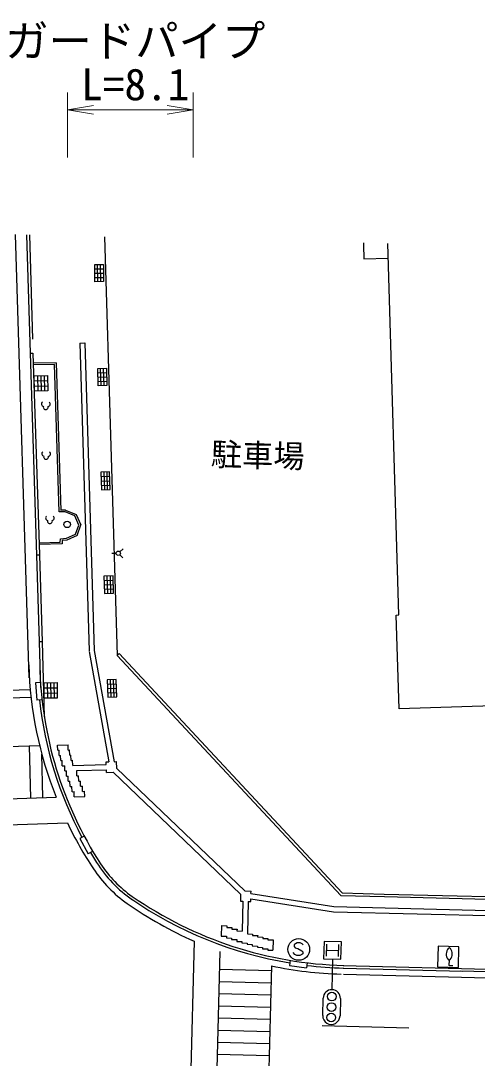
# Model space of a CAD drawing. Units: millimetres, scale not verified. Extents: x 40000 to 680000, y 20000 to 380000.
# Drawn here: x 306324 to 332650, y 287893 to 347650 of the extents above; entities that cross this region are included whole.
import ezdxf
from ezdxf.enums import TextEntityAlignment as Align

# ---------------------------------------------------------------- set-up
doc = ezdxf.new("R2010")
doc.units = ezdxf.units.MM
doc.header["$LTSCALE"] = 1000
doc.linetypes.add('DASHED', pattern=[7.5, 6, -1.5])
for name, color, linetype, lineweight in [('M-BGD', 7, 'Continuous', 25), ('M-BGD-EXST', 7, 'Continuous', 25), ('M-STR-HTXT', 7, 'Continuous', 13), ('M-STR-STRC', 7, 'Continuous', 25)]:
    doc.layers.add(name, color=color, linetype=linetype, lineweight=lineweight)
doc.layers.add('M-BMK-HTXT', color=7, linetype='Continuous')
doc.styles.add('ＭＳ ゴシック', font='')
doc.styles.get('ＭＳ ゴシック').set_extended_font_data('MS Gothic')

# ---------------------------------------------------------------- blocks, each defined once
blk = doc.blocks.new('open_arrow')
at = {"color": 0, "linetype": 'Continuous', "lineweight": -2}
blk.add_lwpolyline([(7.5, 1.25), (0, 0), (7.5, -1.25)], dxfattribs=at)

msp = doc.modelspace()

# ---------------------------------------------------------------- hatches: boundary and pattern name
at = {"layer": 'M-BGD'}
msp.add_hatch(color=256, dxfattribs=at).paths.add_polyline_path([(309855, 300615, -0.09506), (307400, 308529, 0.09506)])

# ---------------------------------------------------------------- linework, layer by layer
for p, q in [((306879, 328504), (306677, 335314)), ((311157, 335209), (311888, 311097)), ((328132, 313424), (327485, 334827)), ((310588, 333608), (311088, 333616)), ((310603, 332616), (310588, 333608)), ((310770, 332618), (310755, 333611)), ((310937, 332621), (310922, 333613)), ((311088, 333616), (311103, 332623)), ((310592, 333360), (311092, 333368)), ((310596, 333112), (311096, 333120)), ((310600, 332864), (311100, 332871)), ((311103, 332623), (310603, 332616)), ((309725, 329081), (310025, 329090)), ((309725, 329081), (310266, 311351)), ((310025, 329090), (310565, 311382)), ((306879, 328504), (307029, 328509)), ((307259, 316874), (306879, 328504)), ((307029, 328509), (307409, 316879)), ((308365, 327948), (307048, 327927)), ((308268, 327847), (307051, 327827)), ((308545, 319361), (308268, 327847)), ((308365, 327948), (308642, 319449)), ((310763, 327620), (311267, 327635)), ((310792, 326625), (310763, 327620)), ((310960, 326630), (310931, 327625)), ((311128, 326634), (311099, 327630)), ((311267, 327635), (311296, 326639)), ((307098, 327202), (307873, 327216)), ((307115, 326317), (307098, 327202)), ((307104, 326907), (307879, 326922)), ((307292, 327205), (307309, 326321)), ((307486, 327209), (307503, 326324)), ((307680, 327213), (307697, 326328)), ((307873, 327216), (307890, 326332)), ((310771, 327372), (311274, 327386)), ((310778, 327123), (311282, 327137)), ((310785, 326874), (311289, 326888)), ((307109, 326612), (307885, 326627)), ((307890, 326332), (307115, 326317)), ((311296, 326639), (310792, 326625)), ((311448, 321668), (310944, 321649)), ((310944, 321649), (310982, 320630)), ((311112, 321655), (311150, 320636)), ((311280, 321661), (311318, 320643)), ((311486, 320649), (311448, 321668)), ((310954, 321394), (311457, 321413)), ((310963, 321139), (311467, 321158)), ((310973, 320885), (311476, 320904)), ((310982, 320630), (311486, 320649)), ((308887, 319357), (308545, 319361)), ((308907, 319457), (308642, 319460)), ((309446, 319135), (308887, 319357)), ((308907, 319457), (309521, 319212)), ((309677, 318606), (309446, 319135)), ((309521, 319212), (309784, 318610)), ((309491, 318073), (309677, 318606)), ((309571, 317999), (309784, 318610)), ((308955, 317839), (309491, 318073)), ((309571, 317999), (308981, 317741)), ((307386, 317586), (308606, 317622)), ((308705, 317525), (307389, 317486)), ((308606, 317622), (308608, 317801)), ((308608, 317801), (308955, 317839)), ((308707, 317712), (308705, 317525)), ((308981, 317741), (308707, 317712)), ((307409, 316878), (307259, 316874)), ((307406, 311871), (307259, 316874)), ((311646, 315678), (311124, 315661)), ((311124, 315661), (311158, 314660)), ((311298, 315666), (311332, 314665)), ((311472, 315672), (311506, 314671)), ((311680, 314677), (311646, 315678)), ((311133, 315410), (311654, 315428)), ((311141, 315160), (311663, 315178)), ((311149, 314910), (311671, 314927)), ((311158, 314660), (311680, 314677)), ((327982, 313420), (328132, 313424)), ((328140, 308012), (327982, 313420)), ((307556, 311875), (307406, 311871)), ((307483, 309239), (307406, 311871)), ((307556, 311875), (307682, 307560)), ((310565, 311382), (311705, 304973)), ((310270, 311329), (311402, 304964)), ((311888, 311097), (311998, 311199)), ((311888, 311097), (324785, 297265)), ((311998, 311199), (324852, 297414)), ((311827, 309712), (311318, 309693)), ((311318, 309693), (311356, 308684)), ((311488, 309699), (311526, 308691)), ((311658, 309706), (311695, 308697)), ((311865, 308703), (311827, 309712)), ((307469, 309536), (307169, 309516)), ((307169, 309516), (307253, 308520)), ((307668, 309522), (308419, 309533)), ((307681, 308626), (307668, 309522)), ((307672, 309223), (308424, 309235)), ((307856, 309525), (307869, 308629)), ((308043, 309527), (308057, 308632)), ((308231, 309530), (308245, 308635)), ((308419, 309533), (308433, 308637)), ((311328, 309441), (311837, 309460)), ((311337, 309189), (311846, 309208)), ((311347, 308937), (311856, 308956)), ((307552, 308539), (307253, 308520)), ((307677, 308925), (308428, 308936)), ((308433, 308637), (307681, 308626)), ((311356, 308684), (311865, 308703)), ((333575, 308191), (328140, 308012)), ((308454, 305928), (309054, 305946)), ((308463, 305628), (308454, 305928)), ((308463, 305628), (308539, 305630)), ((308548, 305332), (308539, 305630)), ((309063, 305647), (309054, 305946)), ((309063, 305647), (309139, 305649)), ((309148, 305350), (309139, 305649)), ((308548, 305332), (308620, 305334)), ((308628, 305034), (308620, 305334)), ((308628, 305034), (308711, 305037)), ((308720, 304736), (308711, 305037)), ((309148, 305350), (309219, 305352)), ((309228, 305051), (309219, 305352)), ((309228, 305051), (309311, 305054)), ((309320, 304753), (309311, 305054)), ((309320, 304753), (311258, 304810)), ((311254, 304960), (311402, 304964)), ((311258, 304810), (311254, 304960)), ((311705, 304973), (311853, 304977)), ((311865, 304591), (311853, 304977)), ((308720, 304736), (308859, 304741)), ((308868, 304441), (308859, 304741)), ((308868, 304441), (308955, 304443)), ((308964, 304143), (308955, 304443)), ((309555, 304460), (311267, 304510)), ((309563, 304160), (309555, 304460)), ((309563, 304160), (309659, 304163)), ((309668, 303858), (309659, 304163)), ((311271, 304360), (311267, 304510)), ((311271, 304360), (311660, 304371)), ((311660, 304371), (319000, 297346)), ((311865, 304591), (319240, 297531)), ((308964, 304143), (309060, 304146)), ((309068, 303845), (309060, 304146)), ((309068, 303845), (309163, 303848)), ((309172, 303544), (309163, 303848)), ((309668, 303858), (309763, 303861)), ((309772, 303561), (309763, 303861)), ((309772, 303561), (309878, 303565)), ((309887, 303265), (309878, 303565)), ((309172, 303544), (309279, 303547)), ((309288, 303247), (309279, 303547)), ((309288, 303247), (309406, 303251)), ((309415, 302951), (309406, 303251)), ((309415, 302951), (310015, 302969)), ((309887, 303265), (310006, 303268)), ((310015, 302969), (310006, 303268)), ((309987, 300687), (309724, 300544)), ((309724, 300544), (310220, 299675)), ((310483, 299819), (310220, 299675)), ((310346, 299744), (310699, 299170)), ((319000, 297346), (318989, 296937)), ((319240, 297531), (319604, 297522)), ((319589, 296922), (319593, 297071)), ((319593, 297071), (324358, 296334)), ((319601, 297373), (319604, 297522)), ((319601, 297373), (324385, 296634)), ((324785, 297265), (327293, 297203)), ((324852, 297414), (327290, 297353)), ((327290, 297353), (341384, 296997)), ((327293, 297203), (345598, 296741)), ((318989, 296937), (319139, 296933)), ((319139, 296933), (319096, 295219)), ((319439, 296926), (319392, 295055)), ((319439, 296926), (319589, 296922)), ((324385, 296634), (352148, 295933)), ((324358, 296334), (352123, 295633)), ((317903, 295534), (317888, 294934)), ((317903, 295534), (318203, 295526)), ((318203, 295526), (318201, 295424)), ((318201, 295424), (318500, 295417)), ((318500, 295417), (318498, 295334)), ((318498, 295334), (318797, 295326)), ((318797, 295326), (318794, 295226)), ((318794, 295226), (319096, 295219)), ((317888, 294934), (318188, 294927)), ((318188, 294927), (318185, 294824)), ((318185, 294824), (318484, 294817)), ((318484, 294817), (318482, 294734)), ((318482, 294734), (318784, 294726)), ((318784, 294726), (318781, 294626)), ((318781, 294626), (319078, 294619)), ((319078, 294619), (319076, 294534)), ((319392, 295055), (319692, 295048)), ((319692, 295048), (319690, 294965)), ((319690, 294965), (319987, 294957)), ((319987, 294957), (319985, 294883)), ((319985, 294883), (320285, 294875)), ((320285, 294875), (320283, 294796)), ((320283, 294796), (320582, 294789)), ((320582, 294789), (320580, 294721)), ((320580, 294721), (320883, 294714)), ((320883, 294714), (320868, 294114)), ((319076, 294534), (319376, 294527)), ((319376, 294527), (319374, 294456)), ((319374, 294456), (319674, 294448)), ((319674, 294448), (319672, 294365)), ((319672, 294365), (319972, 294357)), ((319972, 294357), (319970, 294283)), ((319970, 294283), (320269, 294275)), ((320269, 294275), (320267, 294196)), ((320267, 294196), (320570, 294189)), ((320570, 294189), (320568, 294122)), ((320568, 294122), (320868, 294114)), ((330389, 294350), (330358, 293150)), ((331589, 294319), (330389, 294350)), ((331558, 293119), (331589, 294319)), ((321860, 293539), (321816, 293243)), ((321816, 293243), (322806, 293097)), ((322849, 293394), (322806, 293097)), ((324915, 293091), (331810, 292917)), ((324918, 293241), (362792, 292286)), ((330358, 293150), (331558, 293119)), ((331690, 292920), (345730, 292566))]:
    msp.add_line(p, q, dxfattribs=at)
at = {"layer": 'M-BGD', "linetype": 'DASHED'}
for p, q in [((306827, 335311), (307029, 328509)), ((326081, 334860), (326085, 334721)), ((326085, 334720), (326109, 333932)), ((326109, 333932), (327510, 333974)), ((307409, 316878), (307556, 311875))]:
    msp.add_line(p, q, dxfattribs=at)
at = {"layer": 'M-BGD'}
msp.add_circle((309007, 318643), 188, dxfattribs=at)
for centre, radius, start, end in [((307665, 325579), 144, 129.11072, 255.98122), ((307878, 325573), 144, 281.03982, 47.90713), ((307767, 325402), 142, 164.82422, 12.19521), ((307682, 322708), 144, 129.11031, 255.98162), ((307894, 322703), 144, 281.03942, 47.90752), ((307784, 322532), 142, 164.82422, 12.19521), ((307905, 319012), 144, 129.11031, 255.98162), ((308117, 319007), 144, 281.03942, 47.90752), ((308006, 318836), 142, 164.82422, 12.19521), ((329253, 310970), 21838, 181.09673, 212.97708), ((329253, 310970), 21988, 186.37317, 208.09368), ((316768, 302950), 7150, 211.91278, 236.00092), ((316768, 302950), 7000, 213.5277, 234.99869), ((325518, 315681), 22598, 235.34365, 260.62691), ((325518, 315681), 22448, 235.3448, 268.56341), ((325518, 315681), 22598, 263.16293, 268.56341)]:
    msp.add_arc(centre, radius, start, end, dxfattribs=at)
at = {"layer": 'M-BGD-EXST'}
for p, q in [((311577, 316989), (311827, 316983)), ((312038, 316889), (312210, 316708)), ((312043, 317066), (312224, 317238)), ((323815, 294617), (323789, 293618)), ((324815, 294591), (323815, 294617)), ((322098, 294439), (322095, 294321)), ((322095, 294321), (322149, 294260)), ((322160, 294490), (322098, 294439)), ((322149, 294260), (322310, 294206)), ((322269, 294545), (322160, 294490)), ((322439, 294538), (322269, 294545)), ((322310, 294206), (322540, 294082)), ((322550, 294477), (322439, 294538)), ((322540, 294082), (322593, 294023)), ((322601, 294424), (322550, 294477)), ((322593, 294023), (322590, 293916)), ((323948, 293765), (323966, 294465)), ((323957, 294115), (324657, 294097)), ((324648, 293744), (324667, 294443)), ((324789, 293592), (324815, 294591)), ((322139, 293870), (322032, 293985)), ((322245, 293815), (322139, 293870)), ((322420, 293810), (322245, 293815)), ((322534, 293862), (322420, 293810)), ((322590, 293916), (322534, 293862)), ((323789, 293618), (324789, 293592)), ((331026, 293560), (331018, 293244)), ((331018, 293244), (331246, 293238))]:
    msp.add_line(p, q, dxfattribs=at)
for centre, radius in [((311952, 316980), 125), ((322354, 294163), 625)]:
    msp.add_circle(centre, radius, dxfattribs=at)
for centre, radius, start, end in [((331367, 293893), 506, 139.82752, 217.19189), ((331042, 294155), 89.5, 80.3796, 133.50969), ((331042, 294155), 89.5, 43.50972, 96.6398), ((330703, 293910), 506, 319.82752, 37.19189), ((331029, 293649), 89.5, 223.50972, 276.6398), ((331029, 293649), 89.5, 260.3796, 313.50969)]:
    msp.add_arc(centre, radius, start, end, dxfattribs=at)
at = {"layer": 'M-STR-HTXT'}
for p, q in [((309015, 339772), (309015, 343522)), ((316264, 339772), (316264, 343522)), ((309015, 342522), (316264, 342522))]:
    msp.add_line(p, q, dxfattribs=at)
at = {"layer": 'M-STR-STRC'}
for p, q in [((306818, 309810), (306015, 335330)), ((300348, 308939), (306871, 309130)), ((300342, 308489), (306918, 308681)), ((296151, 305567), (307415, 305898)), ((306905, 302881), (306826, 305880)), ((307605, 302902), (307538, 305414)), ((295062, 302534), (308363, 302924)), ((294318, 301012), (309015, 301443)), ((316317, 294639), (315780, 273333)), ((317803, 294048), (317303, 274226)), ((324274, 291843), (324320, 293592)), ((317777, 293018), (320776, 292941)), ((320783, 293210), (320597, 285848)), ((317759, 292318), (320758, 292241)), ((324942, 292740), (362779, 291787)), ((317741, 291618), (320740, 291542)), ((323736, 290356), (323762, 291356)), ((324761, 291330), (324735, 290330)), ((317724, 290918), (320723, 290842)), ((317706, 290219), (320705, 290142)), ((317688, 289519), (320688, 289442)), ((323697, 289771), (328695, 289645)), ((317671, 288819), (320670, 288743)), ((317653, 288119), (320652, 288043))]:
    msp.add_line(p, q, dxfattribs=at)
for centre in [(324264, 291443), (324248, 290843), (324233, 290243)]:
    msp.add_circle(centre, 250, dxfattribs=at)
for centre, radius, start, end in [((329272, 311235), 22500, 181.73936, 201.67617), ((329272, 311235), 22500, 205.79845, 213.52769), ((316768, 302950), 7500, 213.5277, 234.99869), ((325372, 315237), 22500, 234.99869, 246.26896), ((325372, 315237), 22500, 258.23025, 268.55601), ((324261, 291343), 500, 358.5097, 178.5097), ((324235, 290343), 500, 178.5097, 358.50971)]:
    msp.add_arc(centre, radius, start, end, dxfattribs=at)

# ---------------------------------------------------------------- block references
at = {"layer": 'M-STR-HTXT', "xscale": 200, "yscale": 200}
msp.add_blockref('open_arrow', (309015, 342522), dxfattribs=at)
at = {"layer": 'M-STR-HTXT', "xscale": 200, "yscale": 200, "rotation": 180}
msp.add_blockref('open_arrow', (316264, 342522), dxfattribs=at)

# ---------------------------------------------------------------- texts
at = {"layer": 'M-BMK-HTXT', "style": 'ＭＳ ゴシック'}
msp.add_text('駐車場', height=1320, rotation=358.51, dxfattribs=at).set_placement((319967, 321566), align=Align.BOTTOM_CENTER)
at = {"layer": 'M-STR-HTXT', "style": 'ＭＳ ゴシック'}
for s, p in [('ガードパイプ', (312926, 345022)), ('L=8.1', (312926, 342522))]:
    msp.add_text(s, height=1833, dxfattribs=at).set_placement(p, align=Align.BOTTOM_CENTER)

doc.saveas('drawing.dxf')
